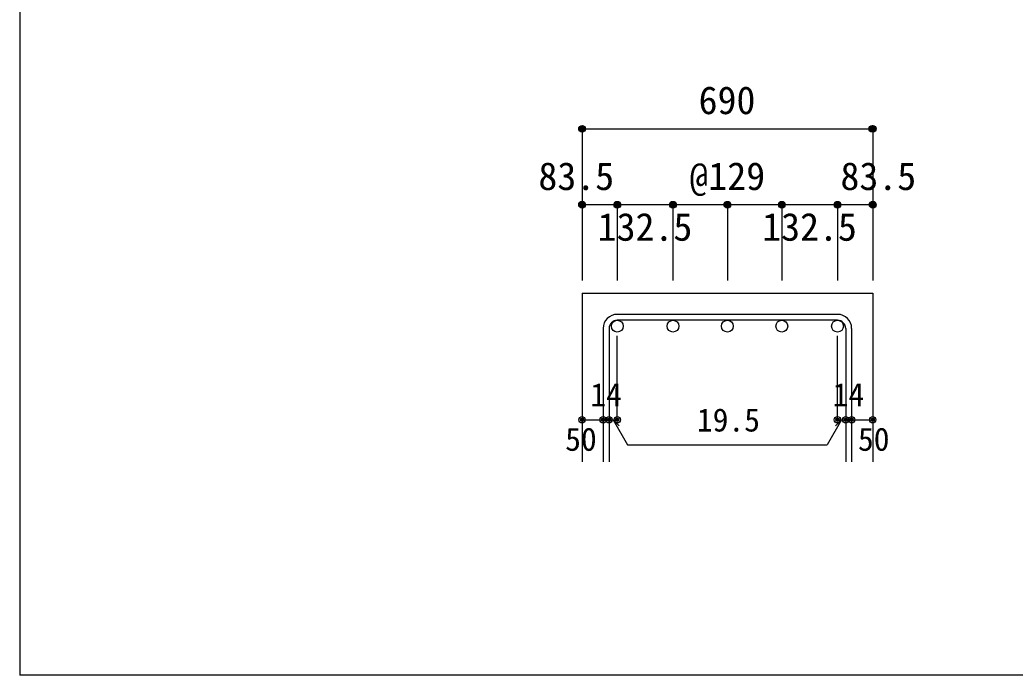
# Model space of a CAD drawing. Units: millimetres at full size, sheet at 1:30; details may follow other scales. Extents: x -5973 to 5954, y -4195 to 4201.
# Drawn here: x -5973 to -3614, y -4195 to -2642 of the extents above; entities that cross this region are included whole.
import ezdxf
from ezdxf.enums import TextEntityAlignment as Align

# ---------------------------------------------------------------- set-up
doc = ezdxf.new("R2010")
doc.units = ezdxf.units.MM
doc.header["$LTSCALE"] = 30
doc.header["$PDMODE"] = 32
doc.header["$PDSIZE"] = 15
for name, color, linetype in [('0-1', 2, 'Continuous'), ('0-5', 7, 'Continuous'), ('0-6', 7, 'Continuous'), ('0-D', 4, 'Continuous'), ('F-0_枠', 6, 'Continuous')]:
    doc.layers.add(name, color=color, linetype=linetype)
doc.styles.add('ＭＳ ゴシック', font='')
doc.styles.get('ＭＳ ゴシック').set_extended_font_data('MS Gothic')

msp = doc.modelspace()

# ---------------------------------------------------------------- linework, layer by layer
at = {"layer": '0-1'}
for p, q in [((-4640.3, -3289.89), (-4640.3, -3689.89)), ((-4640.3, -3289.89), (-3951.3, -3289.89)), ((-3951.3, -3289.89), (-3951.3, -3689.89))]:
    msp.add_line(p, q, dxfattribs=at)
at = {"layer": '0-5', "color": 3}
for centre in [(-4556.8, -3367.89), (-4424.8, -3367.89), (-4295.8, -3367.89), (-4166.8, -3367.89), (-4034.8, -3367.89)]:
    msp.add_circle(centre, 14, dxfattribs=at)
at = {"layer": '0-6'}
for p, q in [((-4034.8, -3339.89), (-4556.8, -3339.89)), ((-4590.3, -3373.39), (-4590.3, -3689.89)), ((-4576.3, -3373.39), (-4576.3, -3689.89)), ((-4034.8, -3353.89), (-4556.8, -3353.89)), ((-4015.3, -3373.39), (-4015.3, -3689.89)), ((-4001.3, -3373.39), (-4001.3, -3689.89))]:
    msp.add_line(p, q, dxfattribs=at)
for centre, radius, start, end in [((-4556.8, -3373.39), 33.5, 90, 180), ((-4034.8, -3373.39), 33.5, 0, 90), ((-4556.8, -3373.39), 19.5, 90, 180), ((-4034.8, -3373.39), 19.5, 0, 90)]:
    msp.add_arc(centre, radius, start, end, dxfattribs=at)
at = {"layer": '0-D'}
for p, q in [((-4640.3, -2899.89), (-4640.3, -3079.89)), ((-4640.3, -2899.89), (-3952.8, -2899.89)), ((-3951.3, -2899.89), (-3951.3, -3079.89)), ((-4556.8, -3079.89), (-4640.3, -3079.89)), ((-4640.3, -3079.89), (-4640.3, -3259.89)), ((-4295.8, -3079.89), (-4556.8, -3079.89)), ((-4556.8, -3079.89), (-4556.8, -3259.89)), ((-4424.8, -3079.89), (-4424.8, -3259.89)), ((-4034.8, -3079.89), (-4295.8, -3079.89)), ((-4295.8, -3079.89), (-4295.8, -3259.89)), ((-4166.8, -3079.89), (-4166.8, -3259.89)), ((-3951.3, -3079.89), (-4034.8, -3079.89)), ((-4034.8, -3079.89), (-4034.8, -3259.89)), ((-3951.3, -3079.89), (-3951.3, -3259.89)), ((-4556.8, -3589.89), (-4556.8, -3390.56)), ((-4034.8, -3589.89), (-4034.8, -3390.56)), ((-4640.3, -3589.89), (-4590.3, -3589.89)), ((-4590.3, -3589.89), (-4556.8, -3589.89)), ((-4566.55, -3589.89), (-4552.41, -3604.04)), ((-4566.55, -3589.89), (-4532.33, -3649.17)), ((-4025.05, -3589.89), (-4059.27, -3649.17)), ((-4025.05, -3589.89), (-4039.19, -3604.04)), ((-4034.8, -3589.89), (-3951.3, -3589.89)), ((-4015.3, -3589.89), (-4001.3, -3589.89)), ((-4532.33, -3649.17), (-4059.27, -3649.17))]:
    msp.add_line(p, q, dxfattribs=at)
msp.add_lwpolyline([(-3951.3, -2899.89), (-3951.3, -3079.89), (-3951.3, -3259.89)], dxfattribs=at)
for centre, radius in [((-4640.3, -2899.89), 8), ((-4640.3, -2899.89), 7.2), ((-4640.3, -2899.89), 6.4), ((-4640.3, -2899.89), 5.6), ((-4640.3, -2899.89), 4.8), ((-4640.3, -2899.89), 4), ((-4640.3, -2899.89), 3.2), ((-4640.3, -2899.89), 2.4), ((-4640.3, -2899.89), 1.6), ((-4640.3, -2899.89), 0.8), ((-3951.3, -2899.89), 8), ((-3951.3, -2899.89), 7.2), ((-3951.3, -2899.89), 6.4), ((-3951.3, -2899.89), 5.6), ((-3951.3, -2899.89), 4.8), ((-3951.3, -2899.89), 4), ((-3951.3, -2899.89), 3.2), ((-3951.3, -2899.89), 2.4), ((-3951.3, -2899.89), 1.6), ((-3951.3, -2899.89), 0.8), ((-4640.3, -3079.89), 8), ((-4640.3, -3079.89), 7.2), ((-4640.3, -3079.89), 6.4), ((-4640.3, -3079.89), 5.6), ((-4640.3, -3079.89), 4.8), ((-4640.3, -3079.89), 4), ((-4640.3, -3079.89), 3.2), ((-4640.3, -3079.89), 2.4), ((-4640.3, -3079.89), 1.6), ((-4640.3, -3079.89), 0.8), ((-4556.8, -3079.89), 8), ((-4556.8, -3079.89), 7.2), ((-4556.8, -3079.89), 6.4), ((-4556.8, -3079.89), 5.6), ((-4556.8, -3079.89), 4.8), ((-4556.8, -3079.89), 4), ((-4556.8, -3079.89), 3.2), ((-4556.8, -3079.89), 2.4), ((-4556.8, -3079.89), 1.6), ((-4556.8, -3079.89), 0.8), ((-4424.8, -3079.89), 8), ((-4424.8, -3079.89), 7.2), ((-4424.8, -3079.89), 6.4), ((-4424.8, -3079.89), 5.6), ((-4424.8, -3079.89), 4.8), ((-4424.8, -3079.89), 4), ((-4424.8, -3079.89), 3.2), ((-4424.8, -3079.89), 2.4), ((-4424.8, -3079.89), 1.6), ((-4424.8, -3079.89), 0.8), ((-4295.8, -3079.89), 8), ((-4295.8, -3079.89), 7.2), ((-4295.8, -3079.89), 6.4), ((-4295.8, -3079.89), 5.6), ((-4295.8, -3079.89), 4.8), ((-4295.8, -3079.89), 4), ((-4295.8, -3079.89), 3.2), ((-4295.8, -3079.89), 2.4), ((-4295.8, -3079.89), 1.6), ((-4295.8, -3079.89), 0.8), ((-4166.8, -3079.89), 8), ((-4166.8, -3079.89), 7.2), ((-4166.8, -3079.89), 6.4), ((-4166.8, -3079.89), 5.6), ((-4166.8, -3079.89), 4.8), ((-4166.8, -3079.89), 4), ((-4166.8, -3079.89), 3.2), ((-4166.8, -3079.89), 2.4), ((-4166.8, -3079.89), 1.6), ((-4166.8, -3079.89), 0.8), ((-4034.8, -3079.89), 8), ((-4034.8, -3079.89), 7.2), ((-4034.8, -3079.89), 6.4), ((-4034.8, -3079.89), 5.6), ((-4034.8, -3079.89), 4.8), ((-4034.8, -3079.89), 4), ((-4034.8, -3079.89), 3.2), ((-4034.8, -3079.89), 2.4), ((-4034.8, -3079.89), 1.6), ((-4034.8, -3079.89), 0.8), ((-3951.3, -3079.89), 8), ((-3951.3, -3079.89), 7.2), ((-3951.3, -3079.89), 6.4), ((-3951.3, -3079.89), 5.6), ((-3951.3, -3079.89), 4.8), ((-3951.3, -3079.89), 4), ((-3951.3, -3079.89), 3.2), ((-3951.3, -3079.89), 2.4), ((-3951.3, -3079.89), 1.6), ((-3951.3, -3079.89), 0.8), ((-4640.3, -3589.89), 4), ((-4640.3, -3589.89), 3.6), ((-4640.3, -3589.89), 3.2), ((-4640.3, -3589.89), 2.8), ((-4640.3, -3589.89), 2.4), ((-4640.3, -3589.89), 2), ((-4640.3, -3589.89), 1.6), ((-4640.3, -3589.89), 1.2), ((-4640.3, -3589.89), 0.8), ((-4640.3, -3589.89), 0.4), ((-4590.3, -3589.89), 4), ((-4590.3, -3589.89), 3.6), ((-4590.3, -3589.89), 3.2), ((-4590.3, -3589.89), 2.8), ((-4590.3, -3589.89), 2.4), ((-4590.3, -3589.89), 2), ((-4590.3, -3589.89), 1.6), ((-4590.3, -3589.89), 1.2), ((-4590.3, -3589.89), 0.8), ((-4590.3, -3589.89), 0.4), ((-4576.3, -3589.89), 4), ((-4576.3, -3589.89), 3.6), ((-4576.3, -3589.89), 3.2), ((-4576.3, -3589.89), 2.8), ((-4576.3, -3589.89), 2.4), ((-4576.3, -3589.89), 2), ((-4576.3, -3589.89), 1.6), ((-4576.3, -3589.89), 1.2), ((-4576.3, -3589.89), 0.8), ((-4576.3, -3589.89), 0.4), ((-4556.8, -3589.89), 4), ((-4556.8, -3589.89), 3.6), ((-4556.8, -3589.89), 3.2), ((-4556.8, -3589.89), 2.8), ((-4556.8, -3589.89), 2.4), ((-4556.8, -3589.89), 2), ((-4556.8, -3589.89), 1.6), ((-4556.8, -3589.89), 1.2), ((-4556.8, -3589.89), 0.8), ((-4556.8, -3589.89), 0.4), ((-4034.8, -3589.89), 4), ((-4034.8, -3589.89), 3.6), ((-4034.8, -3589.89), 3.2), ((-4034.8, -3589.89), 2.8), ((-4034.8, -3589.89), 2.4), ((-4034.8, -3589.89), 2), ((-4034.8, -3589.89), 1.6), ((-4034.8, -3589.89), 1.2), ((-4034.8, -3589.89), 0.8), ((-4034.8, -3589.89), 0.4), ((-4015.3, -3589.89), 4), ((-4015.3, -3589.89), 3.6), ((-4015.3, -3589.89), 3.2), ((-4015.3, -3589.89), 2.8), ((-4015.3, -3589.89), 2.4), ((-4015.3, -3589.89), 2), ((-4015.3, -3589.89), 1.6), ((-4015.3, -3589.89), 1.2), ((-4015.3, -3589.89), 0.8), ((-4015.3, -3589.89), 0.4), ((-4001.3, -3589.89), 4), ((-4001.3, -3589.89), 3.6), ((-4001.3, -3589.89), 3.2), ((-4001.3, -3589.89), 2.8), ((-4001.3, -3589.89), 2.4), ((-4001.3, -3589.89), 2), ((-4001.3, -3589.89), 1.6), ((-4001.3, -3589.89), 1.2), ((-4001.3, -3589.89), 0.8), ((-4001.3, -3589.89), 0.4), ((-3951.3, -3589.89), 4), ((-3951.3, -3589.89), 3.6), ((-3951.3, -3589.89), 3.2), ((-3951.3, -3589.89), 2.8), ((-3951.3, -3589.89), 2.4), ((-3951.3, -3589.89), 2), ((-3951.3, -3589.89), 1.6), ((-3951.3, -3589.89), 1.2), ((-3951.3, -3589.89), 0.8), ((-3951.3, -3589.89), 0.4)]:
    msp.add_circle(centre, radius, dxfattribs=at)
at = {"layer": '0-D', "color": 7}
for p in [(-4640.3, -2899.89), (-3952.8, -2899.89), (-3951.3, -2899.89), (-4640.3, -3079.89), (-4556.8, -3079.89), (-4424.8, -3079.89), (-4295.8, -3079.89), (-4166.8, -3079.89), (-4034.8, -3079.89), (-3951.3, -3079.89), (-4640.3, -3589.89), (-4590.3, -3589.89), (-4576.3, -3589.89), (-4556.8, -3589.89), (-4034.8, -3589.89), (-4015.3, -3589.89), (-4001.3, -3589.89), (-3951.3, -3589.89)]:
    msp.add_point(p, dxfattribs=at)
at = {"layer": 'F-0_枠'}
for p in [(-5972.88, 4201.15), (5954.1, -4195.24)]:
    msp.add_line(p, (-5972.88, -4195.24), dxfattribs=at)

# ---------------------------------------------------------------- texts
at = {"layer": '0-D', "style": 'ＭＳ ゴシック'}
for s, height, p in [('690', 65.98, (-4364.05, -2884.89)), ('83.5', 65.98, (-4743.8, -3064.89)), ('@129', 65.98, (-4385.8, -3064.89)), ('83.5', 65.98, (-4027.8, -3064.89)), ('132.5', 65.98, (-4603.31, -3185.12)), ('132.5', 65.98, (-4213.32, -3185.12)), ('14', 54.99, (-4620.84, -3574.44)), ('14', 54.99, (-4046.26, -3574.44)), ('19.5', 54.99, (-4368.11, -3634.22)), ('50', 54.99, (-4680.3, -3679.89)), ('50', 54.99, (-3986.3, -3679.89))]:
    msp.add_text(s, height=height, dxfattribs=at).set_placement(p, align=Align.BOTTOM_LEFT)

doc.saveas('drawing.dxf')
